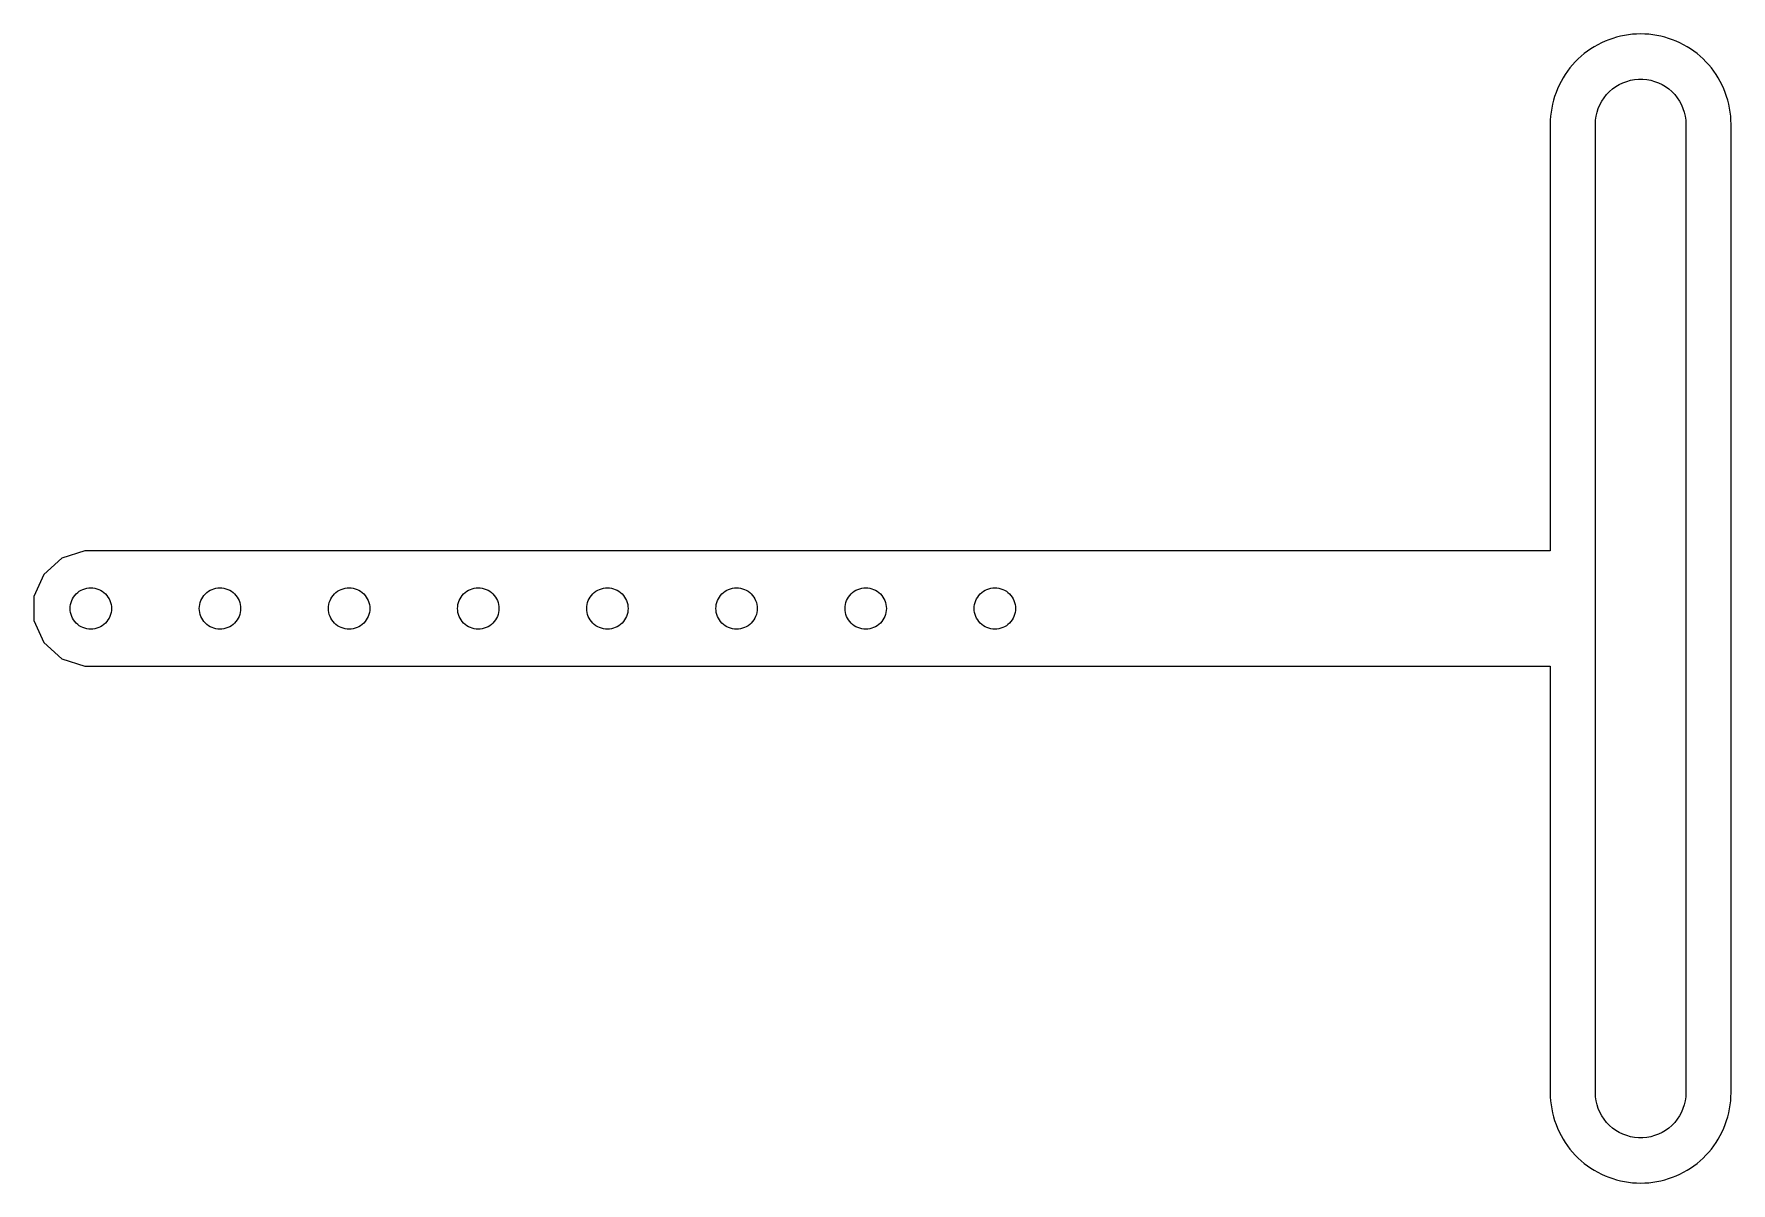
# Model space of a CAD drawing. Header units: metres. Extents: x -124 to 7, y -44 to 44.
import ezdxf

# ---------------------------------------------------------------- set-up
doc = ezdxf.new("R2010")
doc.units = ezdxf.units.M

msp = doc.modelspace()

# ---------------------------------------------------------------- linework, layer by layer
for p, q in [((-3.59029, 43.5091), (-3.85628, 43.342)), ((-3.31708, 43.6642), (-3.59029, 43.5091)), ((-3.03719, 43.8068), (-3.31708, 43.6642)), ((-2.75117, 43.9367), (-3.03719, 43.8068)), ((-2.45961, 44.0536), (-2.75117, 43.9367)), ((-2.16312, 44.1574), (-2.45961, 44.0536)), ((-1.86224, 44.2477), (-2.16312, 44.1574)), ((-1.55763, 44.3245), (-1.86224, 44.2477)), ((-1.24989, 44.3875), (-1.55763, 44.3245)), ((-0.939621, 44.4366), (-1.24989, 44.3875)), ((-0.627472, 44.4718), (-0.939621, 44.4366)), ((-0.314041, 44.493), (-0.627472, 44.4718)), ((0, 44.5), (-0.314041, 44.493)), ((0.314041, 44.493), (0, 44.5)), ((0.627472, 44.4718), (0.314041, 44.493)), ((0.939621, 44.4366), (0.627472, 44.4718)), ((1.24989, 44.3875), (0.939621, 44.4366)), ((1.55763, 44.3245), (1.24989, 44.3875)), ((1.86224, 44.2477), (1.55763, 44.3245)), ((2.16312, 44.1574), (1.86224, 44.2477)), ((2.45961, 44.0536), (2.16312, 44.1574)), ((2.75117, 43.9367), (2.45961, 44.0536)), ((3.03719, 43.8068), (2.75117, 43.9367)), ((3.31708, 43.6642), (3.03719, 43.8068)), ((3.59029, 43.5091), (3.31708, 43.6642)), ((3.85628, 43.342), (3.59029, 43.5091)), ((-5.2715, 42.1056), (-5.47281, 41.8644)), ((-5.05956, 42.3374), (-5.2715, 42.1056)), ((-4.83743, 42.5596), (-5.05956, 42.3374)), ((-4.60556, 42.7715), (-4.83743, 42.5596)), ((-4.36443, 42.9728), (-4.60556, 42.7715)), ((-4.11449, 43.1631), (-4.36443, 42.9728)), ((-3.85628, 43.342), (-4.11449, 43.1631)), ((4.11449, 43.1631), (3.85628, 43.342)), ((4.36443, 42.9728), (4.11449, 43.1631)), ((4.60556, 42.7715), (4.36443, 42.9728)), ((4.83743, 42.5596), (4.60556, 42.7715)), ((5.05956, 42.3374), (4.83743, 42.5596)), ((5.2715, 42.1056), (5.05956, 42.3374)), ((5.47281, 41.8644), (5.2715, 42.1056)), ((-6.16415, 40.8171), (-6.30678, 40.5372)), ((-6.00914, 41.0903), (-6.16415, 40.8171)), ((-5.84201, 41.3563), (-6.00914, 41.0903)), ((-5.66312, 41.6145), (-5.84201, 41.3563)), ((-5.47281, 41.8644), (-5.66312, 41.6145)), ((-1.37558, 40.7183), (-1.08156, 40.8287)), ((-1.08156, 40.8287), (-0.778809, 40.9122)), ((-0.778809, 40.9122), (-0.469803, 40.9683)), ((-0.469803, 40.9683), (-0.157013, 40.9965)), ((-0.157013, 40.9965), (0.157013, 40.9965)), ((0.157013, 40.9965), (0.469803, 40.9683)), ((0.469803, 40.9683), (0.778809, 40.9122)), ((0.778809, 40.9122), (1.08156, 40.8287)), ((1.08156, 40.8287), (1.37558, 40.7183)), ((5.66312, 41.6145), (5.47281, 41.8644)), ((5.84201, 41.3563), (5.66312, 41.6145)), ((6.00914, 41.0903), (5.84201, 41.3563)), ((6.16415, 40.8171), (6.00914, 41.0903)), ((6.30678, 40.5372), (6.16415, 40.8171)), ((-6.65739, 39.6631), (-6.74773, 39.3622)), ((-6.55363, 39.9596), (-6.65739, 39.6631)), ((-6.43669, 40.2512), (-6.55363, 39.9596)), ((-6.30678, 40.5372), (-6.43669, 40.2512)), ((-3.00456, 39.2951), (-2.83156, 39.5572)), ((-2.83156, 39.5572), (-2.63574, 39.8028)), ((-2.63574, 39.8028), (-2.41872, 40.0298)), ((-2.41872, 40.0298), (-2.18221, 40.2364)), ((-2.18221, 40.2364), (-1.92813, 40.421)), ((-1.92813, 40.421), (-1.65854, 40.5821)), ((-1.65854, 40.5821), (-1.37558, 40.7183)), ((1.37558, 40.7183), (1.65854, 40.5821)), ((1.65854, 40.5821), (1.92813, 40.421)), ((1.92813, 40.421), (2.18221, 40.2364)), ((2.18221, 40.2364), (2.41872, 40.0298)), ((2.41872, 40.0298), (2.63574, 39.8028)), ((2.63574, 39.8028), (2.83156, 39.5572)), ((2.83156, 39.5572), (3.00456, 39.2951)), ((6.43669, 40.2512), (6.30678, 40.5372)), ((6.55363, 39.9596), (6.43669, 40.2512)), ((6.65739, 39.6631), (6.55363, 39.9596)), ((6.74773, 39.3622), (6.65739, 39.6631)), ((-6.97182, 38.1275), (-6.99295, 37.814)), ((-6.93665, 38.4396), (-6.97182, 38.1275)), ((-6.8875, 38.7499), (-6.93665, 38.4396)), ((-6.82449, 39.0576), (-6.8875, 38.7499)), ((-6.74773, 39.3622), (-6.82449, 39.0576)), ((-3.4859, 37.8137), (-3.44374, 38.1249)), ((-3.44374, 38.1249), (-3.37386, 38.4311)), ((-3.37386, 38.4311), (-3.27681, 38.7298)), ((-3.27681, 38.7298), (-3.15338, 39.0186)), ((-3.15338, 39.0186), (-3.00456, 39.2951)), ((3.00456, 39.2951), (3.15338, 39.0186)), ((3.15338, 39.0186), (3.27681, 38.7298)), ((3.27681, 38.7298), (3.37386, 38.4311)), ((3.37386, 38.4311), (3.44374, 38.1249)), ((3.44374, 38.1249), (3.4859, 37.8137)), ((6.82449, 39.0576), (6.74773, 39.3622)), ((6.8875, 38.7499), (6.82449, 39.0576)), ((6.93665, 38.4396), (6.8875, 38.7499)), ((6.97182, 38.1275), (6.93665, 38.4396)), ((6.99295, 37.814), (6.97182, 38.1275)), ((-6.99295, 37.814), (-7, 37.5)), ((-7, 37.5), (-7, 4.47534)), ((-3.5, 37.5), (-3.4859, 37.8137)), ((-3.5, -37.5), (-3.5, 37.5)), ((3.4859, 37.8137), (3.5, 37.5)), ((3.5, 37.5), (3.5, -37.5)), ((7, 37.5), (6.99295, 37.814)), ((7, -37.5), (7, 37.5)), ((-120.47, 4.47534), (-122.25, 3.89711)), ((-7, 4.47534), (-120.47, 4.47534)), ((-123.641, 2.64502), (-124.402, 0.935593)), ((-122.25, 3.89711), (-123.641, 2.64502)), ((-121.015, 1.23682), (-120.889, 1.33034)), ((-120.889, 1.33034), (-120.754, 1.41107)), ((-120.754, 1.41107), (-120.612, 1.4782)), ((-120.612, 1.4782), (-120.464, 1.5311)), ((-120.464, 1.5311), (-120.312, 1.56924)), ((-120.312, 1.56924), (-120.157, 1.59229)), ((-120.157, 1.59229), (-120, 1.59999)), ((-120, 1.59999), (-119.843, 1.59229)), ((-119.843, 1.59229), (-119.688, 1.56924)), ((-119.688, 1.56924), (-119.536, 1.5311)), ((-119.536, 1.5311), (-119.388, 1.4782)), ((-119.388, 1.4782), (-119.246, 1.41107)), ((-119.246, 1.41107), (-119.111, 1.33034)), ((-119.111, 1.33034), (-118.985, 1.23682)), ((-111.015, 1.23682), (-110.889, 1.33034)), ((-110.889, 1.33034), (-110.754, 1.41107)), ((-110.754, 1.41107), (-110.612, 1.4782)), ((-110.612, 1.4782), (-110.464, 1.5311)), ((-110.464, 1.5311), (-110.312, 1.56924)), ((-110.312, 1.56924), (-110.157, 1.59229)), ((-110.157, 1.59229), (-110, 1.59999)), ((-110, 1.59999), (-109.843, 1.59229)), ((-109.843, 1.59229), (-109.688, 1.56924)), ((-109.688, 1.56924), (-109.536, 1.5311)), ((-109.536, 1.5311), (-109.388, 1.4782)), ((-109.388, 1.4782), (-109.246, 1.41107)), ((-109.246, 1.41107), (-109.111, 1.33034)), ((-109.111, 1.33034), (-108.985, 1.23682)), ((-101.015, 1.23682), (-100.889, 1.33034)), ((-100.889, 1.33034), (-100.754, 1.41107)), ((-100.754, 1.41107), (-100.612, 1.4782)), ((-100.612, 1.4782), (-100.464, 1.5311)), ((-100.464, 1.5311), (-100.312, 1.56924)), ((-100.312, 1.56924), (-100.157, 1.59229)), ((-100.157, 1.59229), (-100, 1.59999)), ((-100, 1.59999), (-99.8432, 1.59229)), ((-99.8432, 1.59229), (-99.6879, 1.56924)), ((-99.6879, 1.56924), (-99.5355, 1.5311)), ((-99.5355, 1.5311), (-99.3877, 1.4782)), ((-99.3877, 1.4782), (-99.2458, 1.41107)), ((-99.2458, 1.41107), (-99.1111, 1.33034)), ((-99.1111, 1.33034), (-98.985, 1.23682)), ((-91.015, 1.23682), (-90.8889, 1.33034)), ((-90.8889, 1.33034), (-90.7542, 1.41107)), ((-90.7542, 1.41107), (-90.6123, 1.4782)), ((-90.6123, 1.4782), (-90.4644, 1.5311)), ((-90.4644, 1.5311), (-90.3121, 1.56924)), ((-90.3121, 1.56924), (-90.1568, 1.59229)), ((-90.1568, 1.59229), (-90, 1.59999)), ((-90, 1.59999), (-89.8432, 1.59229)), ((-89.8432, 1.59229), (-89.6879, 1.56924)), ((-89.6879, 1.56924), (-89.5355, 1.5311)), ((-89.5355, 1.5311), (-89.3877, 1.4782)), ((-89.3877, 1.4782), (-89.2458, 1.41107)), ((-89.2458, 1.41107), (-89.1111, 1.33034)), ((-89.1111, 1.33034), (-88.985, 1.23682)), ((-81.015, 1.23682), (-80.8889, 1.33034)), ((-80.8889, 1.33034), (-80.7542, 1.41107)), ((-80.7542, 1.41107), (-80.6123, 1.4782)), ((-80.6123, 1.4782), (-80.4644, 1.5311)), ((-80.4644, 1.5311), (-80.3121, 1.56924)), ((-80.3121, 1.56924), (-80.1568, 1.59229)), ((-80.1568, 1.59229), (-80, 1.59999)), ((-80, 1.59999), (-79.8432, 1.59229)), ((-79.8432, 1.59229), (-79.6879, 1.56924)), ((-79.6879, 1.56924), (-79.5355, 1.5311)), ((-79.5355, 1.5311), (-79.3877, 1.4782)), ((-79.3877, 1.4782), (-79.2458, 1.41107)), ((-79.2458, 1.41107), (-79.1111, 1.33034)), ((-79.1111, 1.33034), (-78.985, 1.23682)), ((-71.015, 1.23682), (-70.8889, 1.33034)), ((-70.8889, 1.33034), (-70.7542, 1.41107)), ((-70.7542, 1.41107), (-70.6123, 1.4782)), ((-70.6123, 1.4782), (-70.4644, 1.5311)), ((-70.4644, 1.5311), (-70.3121, 1.56924)), ((-70.3121, 1.56924), (-70.1568, 1.59229)), ((-70.1568, 1.59229), (-70, 1.59999)), ((-70, 1.59999), (-69.8432, 1.59229)), ((-69.8432, 1.59229), (-69.6879, 1.56924)), ((-69.6879, 1.56924), (-69.5355, 1.5311)), ((-69.5355, 1.5311), (-69.3877, 1.4782)), ((-69.3877, 1.4782), (-69.2458, 1.41107)), ((-69.2458, 1.41107), (-69.1111, 1.33034)), ((-69.1111, 1.33034), (-68.985, 1.23682)), ((-61.015, 1.23682), (-60.8889, 1.33034)), ((-60.8889, 1.33034), (-60.7542, 1.41107)), ((-60.7542, 1.41107), (-60.6123, 1.4782)), ((-60.6123, 1.4782), (-60.4644, 1.5311)), ((-60.4644, 1.5311), (-60.3121, 1.56924)), ((-60.3121, 1.56924), (-60.1568, 1.59229)), ((-60.1568, 1.59229), (-60, 1.59999)), ((-60, 1.59999), (-59.8432, 1.59229)), ((-59.8432, 1.59229), (-59.6879, 1.56924)), ((-59.6879, 1.56924), (-59.5355, 1.5311)), ((-59.5355, 1.5311), (-59.3877, 1.4782)), ((-59.3877, 1.4782), (-59.2458, 1.41107)), ((-59.2458, 1.41107), (-59.1111, 1.33034)), ((-59.1111, 1.33034), (-58.985, 1.23682)), ((-51.015, 1.23682), (-50.8889, 1.33034)), ((-50.8889, 1.33034), (-50.7542, 1.41107)), ((-50.7542, 1.41107), (-50.6123, 1.4782)), ((-50.6123, 1.4782), (-50.4644, 1.5311)), ((-50.4644, 1.5311), (-50.3121, 1.56924)), ((-50.3121, 1.56924), (-50.1568, 1.59229)), ((-50.1568, 1.59229), (-50, 1.59999)), ((-50, 1.59999), (-49.8432, 1.59229)), ((-49.8432, 1.59229), (-49.6879, 1.56924)), ((-49.6879, 1.56924), (-49.5355, 1.5311)), ((-49.5355, 1.5311), (-49.3877, 1.4782)), ((-49.3877, 1.4782), (-49.2458, 1.41107)), ((-49.2458, 1.41107), (-49.1111, 1.33034)), ((-49.1111, 1.33034), (-48.985, 1.23682)), ((-124.402, 0.935593), (-124.402, -0.935593)), ((-121.6, 0), (-121.592, 0.156815)), ((-121.592, -0.156815), (-121.6, 0)), ((-121.592, 0.156815), (-121.569, 0.312134)), ((-121.569, 0.312134), (-121.531, 0.464447)), ((-121.531, 0.464447), (-121.478, 0.612289)), ((-121.478, 0.612289), (-121.411, 0.754227)), ((-121.411, 0.754227), (-121.33, 0.888901)), ((-121.33, 0.888901), (-121.237, 1.01501)), ((-121.237, 1.01501), (-121.131, 1.13136)), ((-121.131, 1.13136), (-121.015, 1.23682)), ((-118.985, 1.23682), (-118.869, 1.13136)), ((-118.869, 1.13136), (-118.763, 1.01501)), ((-118.763, 1.01501), (-118.67, 0.888901)), ((-118.67, 0.888901), (-118.589, 0.754227)), ((-118.589, 0.754227), (-118.522, 0.612289)), ((-118.522, 0.612289), (-118.469, 0.464447)), ((-118.469, 0.464447), (-118.431, 0.312134)), ((-118.431, 0.312134), (-118.408, 0.156815)), ((-118.408, 0.156815), (-118.4, 0)), ((-118.4, 0), (-118.408, -0.156815)), ((-111.6, 0), (-111.592, 0.156815)), ((-111.592, -0.156815), (-111.6, 0)), ((-111.592, 0.156815), (-111.569, 0.312134)), ((-111.569, 0.312134), (-111.531, 0.464447)), ((-111.531, 0.464447), (-111.478, 0.612289)), ((-111.478, 0.612289), (-111.411, 0.754227)), ((-111.411, 0.754227), (-111.33, 0.888901)), ((-111.33, 0.888901), (-111.237, 1.01501)), ((-111.237, 1.01501), (-111.131, 1.13136)), ((-111.131, 1.13136), (-111.015, 1.23682)), ((-108.985, 1.23682), (-108.869, 1.13136)), ((-108.869, 1.13136), (-108.763, 1.01501)), ((-108.763, 1.01501), (-108.67, 0.888901)), ((-108.67, 0.888901), (-108.589, 0.754227)), ((-108.589, 0.754227), (-108.522, 0.612289)), ((-108.522, 0.612289), (-108.469, 0.464447)), ((-108.469, 0.464447), (-108.431, 0.312134)), ((-108.431, 0.312134), (-108.408, 0.156815)), ((-108.408, 0.156815), (-108.4, 0)), ((-108.4, 0), (-108.408, -0.156815)), ((-101.6, 0), (-101.592, 0.156815)), ((-101.592, -0.156815), (-101.6, 0)), ((-101.592, 0.156815), (-101.569, 0.312134)), ((-101.569, 0.312134), (-101.531, 0.464447)), ((-101.531, 0.464447), (-101.478, 0.612289)), ((-101.478, 0.612289), (-101.411, 0.754227)), ((-101.411, 0.754227), (-101.33, 0.888901)), ((-101.33, 0.888901), (-101.237, 1.01501)), ((-101.237, 1.01501), (-101.131, 1.13136)), ((-101.131, 1.13136), (-101.015, 1.23682)), ((-98.985, 1.23682), (-98.8686, 1.13136)), ((-98.8686, 1.13136), (-98.7632, 1.01501)), ((-98.7632, 1.01501), (-98.6696, 0.888901)), ((-98.6696, 0.888901), (-98.5889, 0.754227)), ((-98.5889, 0.754227), (-98.5218, 0.612289)), ((-98.5218, 0.612289), (-98.4689, 0.464447)), ((-98.4689, 0.464447), (-98.4307, 0.312134)), ((-98.4307, 0.312134), (-98.4077, 0.156815)), ((-98.4077, 0.156815), (-98.4, 0)), ((-98.4, 0), (-98.4077, -0.156815)), ((-91.6, 0), (-91.5923, 0.156815)), ((-91.5923, -0.156815), (-91.6, 0)), ((-91.5923, 0.156815), (-91.5692, 0.312134)), ((-91.5692, 0.312134), (-91.5311, 0.464447)), ((-91.5311, 0.464447), (-91.4782, 0.612289)), ((-91.4782, 0.612289), (-91.4111, 0.754227)), ((-91.4111, 0.754227), (-91.3303, 0.888901)), ((-91.3303, 0.888901), (-91.2368, 1.01501)), ((-91.2368, 1.01501), (-91.1314, 1.13136)), ((-91.1314, 1.13136), (-91.015, 1.23682)), ((-88.985, 1.23682), (-88.8686, 1.13136)), ((-88.8686, 1.13136), (-88.7632, 1.01501)), ((-88.7632, 1.01501), (-88.6696, 0.888901)), ((-88.6696, 0.888901), (-88.5889, 0.754227)), ((-88.5889, 0.754227), (-88.5218, 0.612289)), ((-88.5218, 0.612289), (-88.4689, 0.464447)), ((-88.4689, 0.464447), (-88.4307, 0.312134)), ((-88.4307, 0.312134), (-88.4077, 0.156815)), ((-88.4077, 0.156815), (-88.4, 0)), ((-88.4, 0), (-88.4077, -0.156815)), ((-81.6, 0), (-81.5923, 0.156815)), ((-81.5923, -0.156815), (-81.6, 0)), ((-81.5923, 0.156815), (-81.5692, 0.312134)), ((-81.5692, 0.312134), (-81.5311, 0.464447)), ((-81.5311, 0.464447), (-81.4782, 0.612289)), ((-81.4782, 0.612289), (-81.4111, 0.754227)), ((-81.4111, 0.754227), (-81.3303, 0.888901)), ((-81.3303, 0.888901), (-81.2368, 1.01501)), ((-81.2368, 1.01501), (-81.1314, 1.13136)), ((-81.1314, 1.13136), (-81.015, 1.23682)), ((-78.985, 1.23682), (-78.8686, 1.13136)), ((-78.8686, 1.13136), (-78.7632, 1.01501)), ((-78.7632, 1.01501), (-78.6696, 0.888901)), ((-78.6696, 0.888901), (-78.5889, 0.754227)), ((-78.5889, 0.754227), (-78.5218, 0.612289)), ((-78.5218, 0.612289), (-78.4689, 0.464447)), ((-78.4689, 0.464447), (-78.4307, 0.312134)), ((-78.4307, 0.312134), (-78.4077, 0.156815)), ((-78.4077, 0.156815), (-78.4, 0)), ((-78.4, 0), (-78.4077, -0.156815)), ((-71.6, 0), (-71.5923, 0.156815)), ((-71.5923, -0.156815), (-71.6, 0)), ((-71.5923, 0.156815), (-71.5692, 0.312134)), ((-71.5692, 0.312134), (-71.5311, 0.464447)), ((-71.5311, 0.464447), (-71.4782, 0.612289)), ((-71.4782, 0.612289), (-71.4111, 0.754227)), ((-71.4111, 0.754227), (-71.3303, 0.888901)), ((-71.3303, 0.888901), (-71.2368, 1.01501)), ((-71.2368, 1.01501), (-71.1314, 1.13136)), ((-71.1314, 1.13136), (-71.015, 1.23682)), ((-68.985, 1.23682), (-68.8686, 1.13136)), ((-68.8686, 1.13136), (-68.7632, 1.01501)), ((-68.7632, 1.01501), (-68.6696, 0.888901)), ((-68.6696, 0.888901), (-68.5889, 0.754227)), ((-68.5889, 0.754227), (-68.5218, 0.612289)), ((-68.5218, 0.612289), (-68.4689, 0.464447)), ((-68.4689, 0.464447), (-68.4307, 0.312134)), ((-68.4307, 0.312134), (-68.4077, 0.156815)), ((-68.4077, 0.156815), (-68.4, 0)), ((-68.4, 0), (-68.4077, -0.156815)), ((-61.6, 0), (-61.5923, 0.156815)), ((-61.5923, -0.156815), (-61.6, 0)), ((-61.5923, 0.156815), (-61.5692, 0.312134)), ((-61.5692, 0.312134), (-61.5311, 0.464447)), ((-61.5311, 0.464447), (-61.4782, 0.612289)), ((-61.4782, 0.612289), (-61.4111, 0.754227)), ((-61.4111, 0.754227), (-61.3303, 0.888901)), ((-61.3303, 0.888901), (-61.2368, 1.01501)), ((-61.2368, 1.01501), (-61.1314, 1.13136)), ((-61.1314, 1.13136), (-61.015, 1.23682)), ((-58.985, 1.23682), (-58.8686, 1.13136)), ((-58.8686, 1.13136), (-58.7632, 1.01501)), ((-58.7632, 1.01501), (-58.6696, 0.888901)), ((-58.6696, 0.888901), (-58.5889, 0.754227)), ((-58.5889, 0.754227), (-58.5218, 0.612289)), ((-58.5218, 0.612289), (-58.4689, 0.464447)), ((-58.4689, 0.464447), (-58.4307, 0.312134)), ((-58.4307, 0.312134), (-58.4077, 0.156815)), ((-58.4077, 0.156815), (-58.4, 0)), ((-58.4, 0), (-58.4077, -0.156815)), ((-51.6, 0), (-51.5923, 0.156815)), ((-51.5923, -0.156815), (-51.6, 0)), ((-51.5923, 0.156815), (-51.5692, 0.312134)), ((-51.5692, 0.312134), (-51.5311, 0.464447)), ((-51.5311, 0.464447), (-51.4782, 0.612289)), ((-51.4782, 0.612289), (-51.4111, 0.754227)), ((-51.4111, 0.754227), (-51.3303, 0.888901)), ((-51.3303, 0.888901), (-51.2368, 1.01501)), ((-51.2368, 1.01501), (-51.1314, 1.13136)), ((-51.1314, 1.13136), (-51.015, 1.23682)), ((-48.985, 1.23682), (-48.8686, 1.13136)), ((-48.8686, 1.13136), (-48.7632, 1.01501)), ((-48.7632, 1.01501), (-48.6696, 0.888901)), ((-48.6696, 0.888901), (-48.5889, 0.754227)), ((-48.5889, 0.754227), (-48.5218, 0.612289)), ((-48.5218, 0.612289), (-48.4689, 0.464447)), ((-48.4689, 0.464447), (-48.4307, 0.312134)), ((-48.4307, 0.312134), (-48.4077, 0.156815)), ((-48.4077, 0.156815), (-48.4, 0)), ((-48.4, 0), (-48.4077, -0.156815)), ((-124.402, -0.935593), (-123.641, -2.64502)), ((-121.569, -0.312134), (-121.592, -0.156815)), ((-121.531, -0.464447), (-121.569, -0.312134)), ((-121.478, -0.612289), (-121.531, -0.464447)), ((-121.411, -0.754227), (-121.478, -0.612289)), ((-121.33, -0.888901), (-121.411, -0.754227)), ((-121.237, -1.01501), (-121.33, -0.888901)), ((-121.131, -1.13136), (-121.237, -1.01501)), ((-121.015, -1.23682), (-121.131, -1.13136)), ((-120.889, -1.33034), (-121.015, -1.23682)), ((-118.985, -1.23682), (-119.111, -1.33034)), ((-118.869, -1.13136), (-118.985, -1.23682)), ((-118.763, -1.01501), (-118.869, -1.13136)), ((-118.67, -0.888901), (-118.763, -1.01501)), ((-118.589, -0.754227), (-118.67, -0.888901)), ((-118.522, -0.612289), (-118.589, -0.754227)), ((-118.469, -0.464447), (-118.522, -0.612289)), ((-118.431, -0.312134), (-118.469, -0.464447)), ((-118.408, -0.156815), (-118.431, -0.312134)), ((-111.569, -0.312134), (-111.592, -0.156815)), ((-111.531, -0.464447), (-111.569, -0.312134)), ((-111.478, -0.612289), (-111.531, -0.464447)), ((-111.411, -0.754227), (-111.478, -0.612289)), ((-111.33, -0.888901), (-111.411, -0.754227)), ((-111.237, -1.01501), (-111.33, -0.888901)), ((-111.131, -1.13136), (-111.237, -1.01501)), ((-111.015, -1.23682), (-111.131, -1.13136)), ((-110.889, -1.33034), (-111.015, -1.23682)), ((-108.985, -1.23682), (-109.111, -1.33034)), ((-108.869, -1.13136), (-108.985, -1.23682)), ((-108.763, -1.01501), (-108.869, -1.13136)), ((-108.67, -0.888901), (-108.763, -1.01501)), ((-108.589, -0.754227), (-108.67, -0.888901)), ((-108.522, -0.612289), (-108.589, -0.754227)), ((-108.469, -0.464447), (-108.522, -0.612289)), ((-108.431, -0.312134), (-108.469, -0.464447)), ((-108.408, -0.156815), (-108.431, -0.312134)), ((-101.569, -0.312134), (-101.592, -0.156815)), ((-101.531, -0.464447), (-101.569, -0.312134)), ((-101.478, -0.612289), (-101.531, -0.464447)), ((-101.411, -0.754227), (-101.478, -0.612289)), ((-101.33, -0.888901), (-101.411, -0.754227)), ((-101.237, -1.01501), (-101.33, -0.888901)), ((-101.131, -1.13136), (-101.237, -1.01501)), ((-101.015, -1.23682), (-101.131, -1.13136)), ((-100.889, -1.33034), (-101.015, -1.23682)), ((-98.985, -1.23682), (-99.1111, -1.33034)), ((-98.8686, -1.13136), (-98.985, -1.23682)), ((-98.7632, -1.01501), (-98.8686, -1.13136)), ((-98.6696, -0.888901), (-98.7632, -1.01501)), ((-98.5889, -0.754227), (-98.6696, -0.888901)), ((-98.5218, -0.612289), (-98.5889, -0.754227)), ((-98.4689, -0.464447), (-98.5218, -0.612289)), ((-98.4307, -0.312134), (-98.4689, -0.464447)), ((-98.4077, -0.156815), (-98.4307, -0.312134)), ((-91.5692, -0.312134), (-91.5923, -0.156815)), ((-91.5311, -0.464447), (-91.5692, -0.312134)), ((-91.4782, -0.612289), (-91.5311, -0.464447)), ((-91.4111, -0.754227), (-91.4782, -0.612289)), ((-91.3303, -0.888901), (-91.4111, -0.754227)), ((-91.2368, -1.01501), (-91.3303, -0.888901)), ((-91.1314, -1.13136), (-91.2368, -1.01501)), ((-91.015, -1.23682), (-91.1314, -1.13136)), ((-90.8889, -1.33034), (-91.015, -1.23682)), ((-88.985, -1.23682), (-89.1111, -1.33034)), ((-88.8686, -1.13136), (-88.985, -1.23682)), ((-88.7632, -1.01501), (-88.8686, -1.13136)), ((-88.6696, -0.888901), (-88.7632, -1.01501)), ((-88.5889, -0.754227), (-88.6696, -0.888901)), ((-88.5218, -0.612289), (-88.5889, -0.754227)), ((-88.4689, -0.464447), (-88.5218, -0.612289)), ((-88.4307, -0.312134), (-88.4689, -0.464447)), ((-88.4077, -0.156815), (-88.4307, -0.312134)), ((-81.5692, -0.312134), (-81.5923, -0.156815)), ((-81.5311, -0.464447), (-81.5692, -0.312134)), ((-81.4782, -0.612289), (-81.5311, -0.464447)), ((-81.4111, -0.754227), (-81.4782, -0.612289)), ((-81.3303, -0.888901), (-81.4111, -0.754227)), ((-81.2368, -1.01501), (-81.3303, -0.888901)), ((-81.1314, -1.13136), (-81.2368, -1.01501)), ((-81.015, -1.23682), (-81.1314, -1.13136)), ((-80.8889, -1.33034), (-81.015, -1.23682)), ((-78.985, -1.23682), (-79.1111, -1.33034)), ((-78.8686, -1.13136), (-78.985, -1.23682)), ((-78.7632, -1.01501), (-78.8686, -1.13136)), ((-78.6696, -0.888901), (-78.7632, -1.01501)), ((-78.5889, -0.754227), (-78.6696, -0.888901)), ((-78.5218, -0.612289), (-78.5889, -0.754227)), ((-78.4689, -0.464447), (-78.5218, -0.612289)), ((-78.4307, -0.312134), (-78.4689, -0.464447)), ((-78.4077, -0.156815), (-78.4307, -0.312134)), ((-71.5692, -0.312134), (-71.5923, -0.156815)), ((-71.5311, -0.464447), (-71.5692, -0.312134)), ((-71.4782, -0.612289), (-71.5311, -0.464447)), ((-71.4111, -0.754227), (-71.4782, -0.612289)), ((-71.3303, -0.888901), (-71.4111, -0.754227)), ((-71.2368, -1.01501), (-71.3303, -0.888901)), ((-71.1314, -1.13136), (-71.2368, -1.01501)), ((-71.015, -1.23682), (-71.1314, -1.13136)), ((-70.8889, -1.33034), (-71.015, -1.23682)), ((-68.985, -1.23682), (-69.1111, -1.33034)), ((-68.8686, -1.13136), (-68.985, -1.23682)), ((-68.7632, -1.01501), (-68.8686, -1.13136)), ((-68.6696, -0.888901), (-68.7632, -1.01501)), ((-68.5889, -0.754227), (-68.6696, -0.888901)), ((-68.5218, -0.612289), (-68.5889, -0.754227)), ((-68.4689, -0.464447), (-68.5218, -0.612289)), ((-68.4307, -0.312134), (-68.4689, -0.464447)), ((-68.4077, -0.156815), (-68.4307, -0.312134)), ((-61.5692, -0.312134), (-61.5923, -0.156815)), ((-61.5311, -0.464447), (-61.5692, -0.312134)), ((-61.4782, -0.612289), (-61.5311, -0.464447)), ((-61.4111, -0.754227), (-61.4782, -0.612289)), ((-61.3303, -0.888901), (-61.4111, -0.754227)), ((-61.2368, -1.01501), (-61.3303, -0.888901)), ((-61.1314, -1.13136), (-61.2368, -1.01501)), ((-61.015, -1.23682), (-61.1314, -1.13136)), ((-60.8889, -1.33034), (-61.015, -1.23682)), ((-58.985, -1.23682), (-59.1111, -1.33034)), ((-58.8686, -1.13136), (-58.985, -1.23682)), ((-58.7632, -1.01501), (-58.8686, -1.13136)), ((-58.6696, -0.888901), (-58.7632, -1.01501)), ((-58.5889, -0.754227), (-58.6696, -0.888901)), ((-58.5218, -0.612289), (-58.5889, -0.754227)), ((-58.4689, -0.464447), (-58.5218, -0.612289)), ((-58.4307, -0.312134), (-58.4689, -0.464447)), ((-58.4077, -0.156815), (-58.4307, -0.312134)), ((-51.5692, -0.312134), (-51.5923, -0.156815)), ((-51.5311, -0.464447), (-51.5692, -0.312134)), ((-51.4782, -0.612289), (-51.5311, -0.464447)), ((-51.4111, -0.754227), (-51.4782, -0.612289)), ((-51.3303, -0.888901), (-51.4111, -0.754227)), ((-51.2368, -1.01501), (-51.3303, -0.888901)), ((-51.1314, -1.13136), (-51.2368, -1.01501)), ((-51.015, -1.23682), (-51.1314, -1.13136)), ((-50.8889, -1.33034), (-51.015, -1.23682)), ((-48.985, -1.23682), (-49.1111, -1.33034)), ((-48.8686, -1.13136), (-48.985, -1.23682)), ((-48.7632, -1.01501), (-48.8686, -1.13136)), ((-48.6696, -0.888901), (-48.7632, -1.01501)), ((-48.5889, -0.754227), (-48.6696, -0.888901)), ((-48.5218, -0.612289), (-48.5889, -0.754227)), ((-48.4689, -0.464447), (-48.5218, -0.612289)), ((-48.4307, -0.312134), (-48.4689, -0.464447)), ((-48.4077, -0.156815), (-48.4307, -0.312134)), ((-120.754, -1.41107), (-120.889, -1.33034)), ((-120.612, -1.4782), (-120.754, -1.41107)), ((-120.464, -1.5311), (-120.612, -1.4782)), ((-120.312, -1.56924), (-120.464, -1.5311)), ((-120.157, -1.59229), (-120.312, -1.56924)), ((-120, -1.59999), (-120.157, -1.59229)), ((-119.843, -1.59229), (-120, -1.59999)), ((-119.688, -1.56924), (-119.843, -1.59229)), ((-119.536, -1.5311), (-119.688, -1.56924)), ((-119.388, -1.4782), (-119.536, -1.5311)), ((-119.246, -1.41107), (-119.388, -1.4782)), ((-119.111, -1.33034), (-119.246, -1.41107)), ((-110.754, -1.41107), (-110.889, -1.33034)), ((-110.612, -1.4782), (-110.754, -1.41107)), ((-110.464, -1.5311), (-110.612, -1.4782)), ((-110.312, -1.56924), (-110.464, -1.5311)), ((-110.157, -1.59229), (-110.312, -1.56924)), ((-110, -1.59999), (-110.157, -1.59229)), ((-109.843, -1.59229), (-110, -1.59999)), ((-109.688, -1.56924), (-109.843, -1.59229)), ((-109.536, -1.5311), (-109.688, -1.56924)), ((-109.388, -1.4782), (-109.536, -1.5311)), ((-109.246, -1.41107), (-109.388, -1.4782)), ((-109.111, -1.33034), (-109.246, -1.41107)), ((-100.754, -1.41107), (-100.889, -1.33034)), ((-100.612, -1.4782), (-100.754, -1.41107)), ((-100.464, -1.5311), (-100.612, -1.4782)), ((-100.312, -1.56924), (-100.464, -1.5311)), ((-100.157, -1.59229), (-100.312, -1.56924)), ((-100, -1.59999), (-100.157, -1.59229)), ((-99.8432, -1.59229), (-100, -1.59999)), ((-99.6879, -1.56924), (-99.8432, -1.59229)), ((-99.5355, -1.5311), (-99.6879, -1.56924)), ((-99.3877, -1.4782), (-99.5355, -1.5311)), ((-99.2458, -1.41107), (-99.3877, -1.4782)), ((-99.1111, -1.33034), (-99.2458, -1.41107)), ((-90.7542, -1.41107), (-90.8889, -1.33034)), ((-90.6123, -1.4782), (-90.7542, -1.41107)), ((-90.4644, -1.5311), (-90.6123, -1.4782)), ((-90.3121, -1.56924), (-90.4644, -1.5311)), ((-90.1568, -1.59229), (-90.3121, -1.56924)), ((-90, -1.59999), (-90.1568, -1.59229)), ((-89.8432, -1.59229), (-90, -1.59999)), ((-89.6879, -1.56924), (-89.8432, -1.59229)), ((-89.5355, -1.5311), (-89.6879, -1.56924)), ((-89.3877, -1.4782), (-89.5355, -1.5311)), ((-89.2458, -1.41107), (-89.3877, -1.4782)), ((-89.1111, -1.33034), (-89.2458, -1.41107)), ((-80.7542, -1.41107), (-80.8889, -1.33034)), ((-80.6123, -1.4782), (-80.7542, -1.41107)), ((-80.4644, -1.5311), (-80.6123, -1.4782)), ((-80.3121, -1.56924), (-80.4644, -1.5311)), ((-80.1568, -1.59229), (-80.3121, -1.56924)), ((-80, -1.59999), (-80.1568, -1.59229)), ((-79.8432, -1.59229), (-80, -1.59999)), ((-79.6879, -1.56924), (-79.8432, -1.59229)), ((-79.5355, -1.5311), (-79.6879, -1.56924)), ((-79.3877, -1.4782), (-79.5355, -1.5311)), ((-79.2458, -1.41107), (-79.3877, -1.4782)), ((-79.1111, -1.33034), (-79.2458, -1.41107)), ((-70.7542, -1.41107), (-70.8889, -1.33034)), ((-70.6123, -1.4782), (-70.7542, -1.41107)), ((-70.4644, -1.5311), (-70.6123, -1.4782)), ((-70.3121, -1.56924), (-70.4644, -1.5311)), ((-70.1568, -1.59229), (-70.3121, -1.56924)), ((-70, -1.59999), (-70.1568, -1.59229)), ((-69.8432, -1.59229), (-70, -1.59999)), ((-69.6879, -1.56924), (-69.8432, -1.59229)), ((-69.5355, -1.5311), (-69.6879, -1.56924)), ((-69.3877, -1.4782), (-69.5355, -1.5311)), ((-69.2458, -1.41107), (-69.3877, -1.4782)), ((-69.1111, -1.33034), (-69.2458, -1.41107)), ((-60.7542, -1.41107), (-60.8889, -1.33034)), ((-60.6123, -1.4782), (-60.7542, -1.41107)), ((-60.4644, -1.5311), (-60.6123, -1.4782)), ((-60.3121, -1.56924), (-60.4644, -1.5311)), ((-60.1568, -1.59229), (-60.3121, -1.56924)), ((-60, -1.59999), (-60.1568, -1.59229)), ((-59.8432, -1.59229), (-60, -1.59999)), ((-59.6879, -1.56924), (-59.8432, -1.59229)), ((-59.5355, -1.5311), (-59.6879, -1.56924)), ((-59.3877, -1.4782), (-59.5355, -1.5311)), ((-59.2458, -1.41107), (-59.3877, -1.4782)), ((-59.1111, -1.33034), (-59.2458, -1.41107)), ((-50.7542, -1.41107), (-50.8889, -1.33034)), ((-50.6123, -1.4782), (-50.7542, -1.41107)), ((-50.4644, -1.5311), (-50.6123, -1.4782)), ((-50.3121, -1.56924), (-50.4644, -1.5311)), ((-50.1568, -1.59229), (-50.3121, -1.56924)), ((-50, -1.59999), (-50.1568, -1.59229)), ((-49.8432, -1.59229), (-50, -1.59999)), ((-49.6879, -1.56924), (-49.8432, -1.59229)), ((-49.5355, -1.5311), (-49.6879, -1.56924)), ((-49.3877, -1.4782), (-49.5355, -1.5311)), ((-49.2458, -1.41107), (-49.3877, -1.4782)), ((-49.1111, -1.33034), (-49.2458, -1.41107)), ((-123.641, -2.64502), (-122.25, -3.89711)), ((-122.25, -3.89711), (-120.47, -4.47534)), ((-120.47, -4.47534), (-7, -4.47534)), ((-7, -4.47534), (-7, -37.5)), ((-7, -37.5), (-6.99295, -37.814)), ((-6.99295, -37.814), (-6.97182, -38.1275)), ((-3.4859, -37.8137), (-3.5, -37.5)), ((-3.44374, -38.1249), (-3.4859, -37.8137)), ((3.4859, -37.8137), (3.44374, -38.1249)), ((3.5, -37.5), (3.4859, -37.8137)), ((6.97182, -38.1275), (6.99295, -37.814)), ((6.99295, -37.814), (7, -37.5)), ((-6.97182, -38.1275), (-6.93665, -38.4396)), ((-6.93665, -38.4396), (-6.8875, -38.7499)), ((-6.8875, -38.7499), (-6.82449, -39.0576)), ((-6.82449, -39.0576), (-6.74773, -39.3622)), ((-6.74773, -39.3622), (-6.65739, -39.6631)), ((-3.37386, -38.4311), (-3.44374, -38.1249)), ((-3.27681, -38.7298), (-3.37386, -38.4311)), ((-3.15338, -39.0186), (-3.27681, -38.7298)), ((-3.00456, -39.2951), (-3.15338, -39.0186)), ((-2.83156, -39.5572), (-3.00456, -39.2951)), ((3.00456, -39.2951), (2.83156, -39.5572)), ((3.15338, -39.0186), (3.00456, -39.2951)), ((3.27681, -38.7298), (3.15338, -39.0186)), ((3.37386, -38.4311), (3.27681, -38.7298)), ((3.44374, -38.1249), (3.37386, -38.4311)), ((6.65739, -39.6631), (6.74773, -39.3622)), ((6.74773, -39.3622), (6.82449, -39.0576)), ((6.82449, -39.0576), (6.8875, -38.7499)), ((6.8875, -38.7499), (6.93665, -38.4396)), ((6.93665, -38.4396), (6.97182, -38.1275)), ((-6.65739, -39.6631), (-6.55363, -39.9596)), ((-6.55363, -39.9596), (-6.43669, -40.2512)), ((-6.43669, -40.2512), (-6.30678, -40.5372)), ((-6.30678, -40.5372), (-6.16415, -40.8171)), ((-2.63574, -39.8028), (-2.83156, -39.5572)), ((-2.41872, -40.0298), (-2.63574, -39.8028)), ((-2.18221, -40.2364), (-2.41872, -40.0298)), ((-1.92813, -40.421), (-2.18221, -40.2364)), ((-1.65854, -40.5821), (-1.92813, -40.421)), ((-1.37558, -40.7183), (-1.65854, -40.5821)), ((-1.08156, -40.8287), (-1.37558, -40.7183)), ((1.37558, -40.7183), (1.08156, -40.8287)), ((1.65854, -40.5821), (1.37558, -40.7183)), ((1.92813, -40.421), (1.65854, -40.5821)), ((2.18221, -40.2364), (1.92813, -40.421)), ((2.41872, -40.0298), (2.18221, -40.2364)), ((2.63574, -39.8028), (2.41872, -40.0298)), ((2.83156, -39.5572), (2.63574, -39.8028)), ((6.16415, -40.8171), (6.30678, -40.5372)), ((6.30678, -40.5372), (6.43669, -40.2512)), ((6.43669, -40.2512), (6.55363, -39.9596)), ((6.55363, -39.9596), (6.65739, -39.6631)), ((-6.16415, -40.8171), (-6.00914, -41.0903)), ((-6.00914, -41.0903), (-5.84201, -41.3563)), ((-5.84201, -41.3563), (-5.66312, -41.6145)), ((-5.66312, -41.6145), (-5.47281, -41.8644)), ((-5.47281, -41.8644), (-5.2715, -42.1056)), ((-0.778809, -40.9122), (-1.08156, -40.8287)), ((-0.469803, -40.9683), (-0.778809, -40.9122)), ((-0.157013, -40.9965), (-0.469803, -40.9683)), ((0.157013, -40.9965), (-0.157013, -40.9965)), ((0.469803, -40.9683), (0.157013, -40.9965)), ((0.778809, -40.9122), (0.469803, -40.9683)), ((1.08156, -40.8287), (0.778809, -40.9122)), ((5.2715, -42.1056), (5.47281, -41.8644)), ((5.47281, -41.8644), (5.66312, -41.6145)), ((5.66312, -41.6145), (5.84201, -41.3563)), ((5.84201, -41.3563), (6.00914, -41.0903)), ((6.00914, -41.0903), (6.16415, -40.8171)), ((-5.2715, -42.1056), (-5.05956, -42.3374)), ((-5.05956, -42.3374), (-4.83743, -42.5596)), ((-4.83743, -42.5596), (-4.60556, -42.7715)), ((-4.60556, -42.7715), (-4.36443, -42.9728)), ((-4.36443, -42.9728), (-4.11449, -43.1631)), ((-4.11449, -43.1631), (-3.85628, -43.342)), ((-3.85628, -43.342), (-3.59029, -43.5091)), ((3.59029, -43.5091), (3.85628, -43.342)), ((3.85628, -43.342), (4.11449, -43.1631)), ((4.11449, -43.1631), (4.36443, -42.9728)), ((4.36443, -42.9728), (4.60556, -42.7715)), ((4.60556, -42.7715), (4.83743, -42.5596)), ((4.83743, -42.5596), (5.05956, -42.3374)), ((5.05956, -42.3374), (5.2715, -42.1056)), ((-3.59029, -43.5091), (-3.31708, -43.6642)), ((-3.31708, -43.6642), (-3.03719, -43.8068)), ((-3.03719, -43.8068), (-2.75117, -43.9367)), ((-2.75117, -43.9367), (-2.45961, -44.0536)), ((-2.45961, -44.0536), (-2.16312, -44.1574)), ((-2.16312, -44.1574), (-1.86224, -44.2477)), ((-1.86224, -44.2477), (-1.55763, -44.3245)), ((-1.55763, -44.3245), (-1.24989, -44.3875)), ((-1.24989, -44.3875), (-0.939621, -44.4366)), ((-0.939621, -44.4366), (-0.627472, -44.4718)), ((-0.627472, -44.4718), (-0.314041, -44.493)), ((-0.314041, -44.493), (0, -44.5)), ((0, -44.5), (0.314041, -44.493)), ((0.314041, -44.493), (0.627472, -44.4718)), ((0.627472, -44.4718), (0.939621, -44.4366)), ((0.939621, -44.4366), (1.24989, -44.3875)), ((1.24989, -44.3875), (1.55763, -44.3245)), ((1.55763, -44.3245), (1.86224, -44.2477)), ((1.86224, -44.2477), (2.16312, -44.1574)), ((2.16312, -44.1574), (2.45961, -44.0536)), ((2.45961, -44.0536), (2.75117, -43.9367)), ((2.75117, -43.9367), (3.03719, -43.8068)), ((3.03719, -43.8068), (3.31708, -43.6642)), ((3.31708, -43.6642), (3.59029, -43.5091))]:
    msp.add_line(p, q)

doc.saveas('drawing.dxf')
